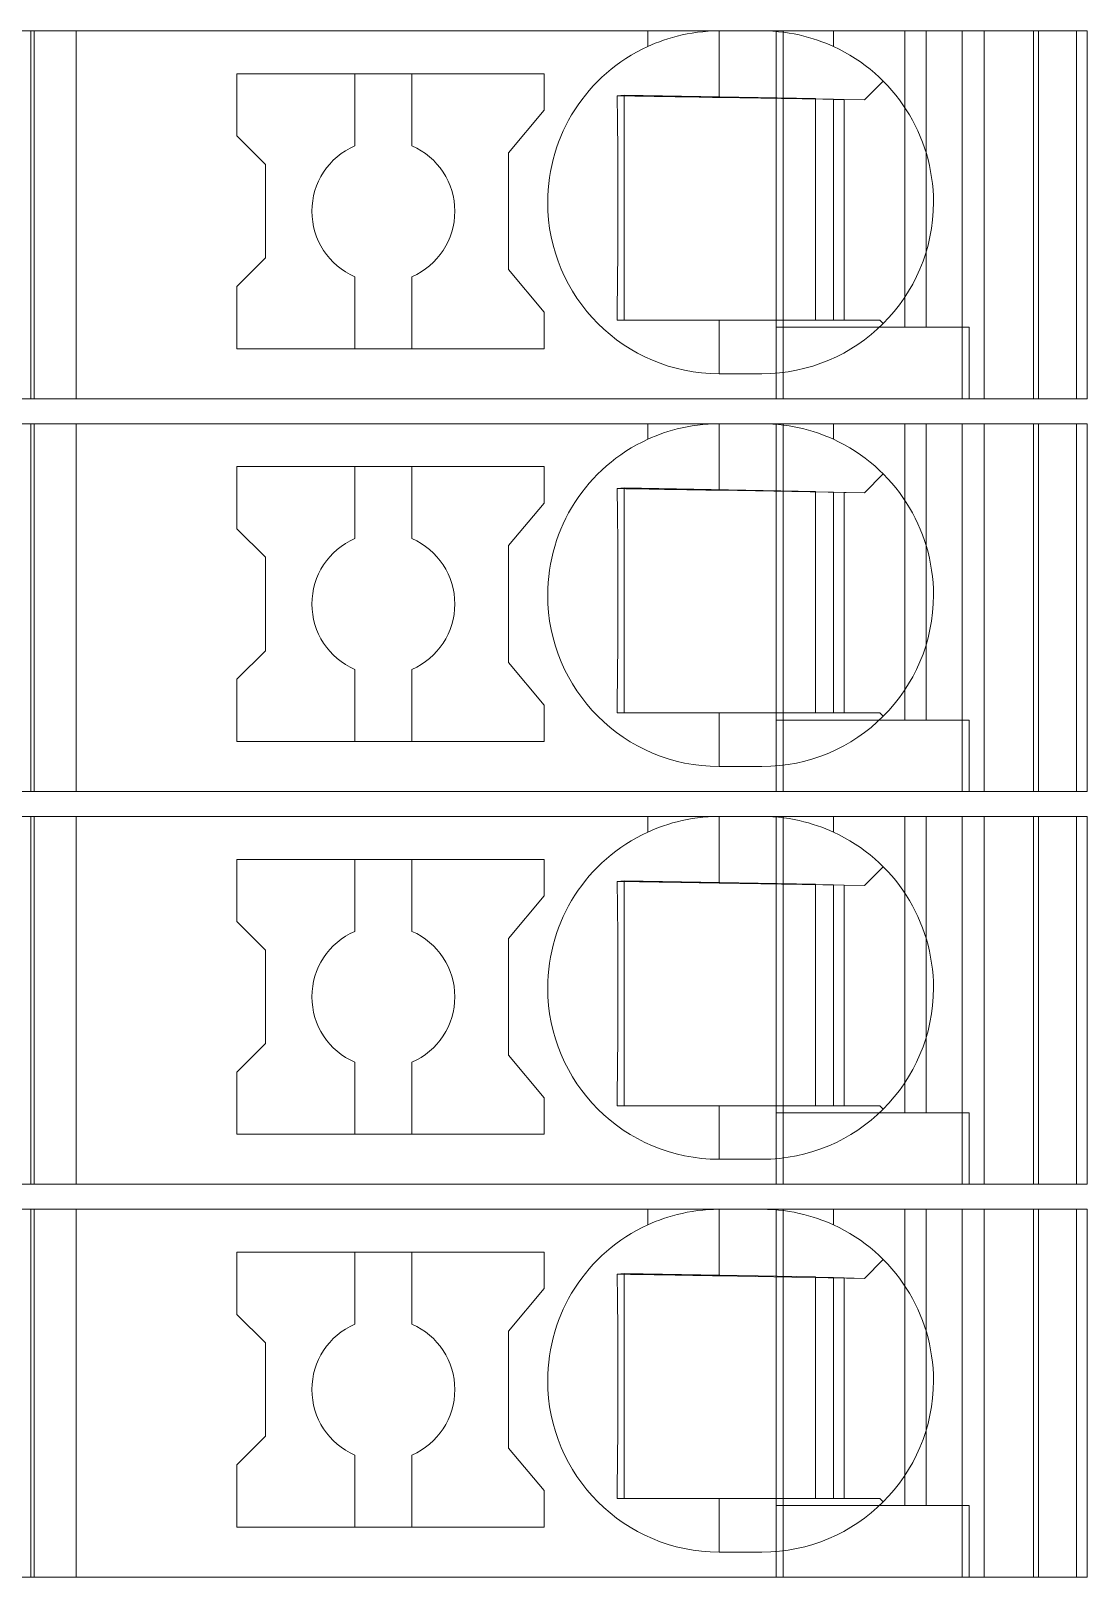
# Model space of a CAD drawing. Header units: millimetres. Extents: x 0 to 1680, y 0 to 1188.
# Drawn here: x 954.37 to 969.15, y 540.35 to 562 of the extents above; entities that cross this region are included whole.
import ezdxf
from ezdxf.enums import TextEntityAlignment as Align

# ---------------------------------------------------------------- set-up
doc = ezdxf.new("R2010")
doc.units = ezdxf.units.MM
for name, color, linetype, lineweight in [('EPLAN309', 5, 'Continuous', 5), ('EPLAN493', 5, 'Continuous', 5), ('MAIN-1', 7, 'Continuous', 5), ('MAIN-2', 7, 'Continuous', 5)]:
    doc.layers.add(name, color=color, linetype=linetype, lineweight=lineweight)
doc.styles.add('Tahoma', font='')
doc.styles.get('Tahoma').set_extended_font_data('Tahoma')

# ---------------------------------------------------------------- blocks, each defined once
blk = doc.blocks.new('EPLSYM_LibrarySPECIAL_Symbol12_Variant0_Placement8_11')
at = {"layer": 'EPLAN309', "lineweight": 13, "ltscale": 16}
blk.add_lwpolyline([(0, -5.15), (68.15, -5.15), (68.15, 0), (0, 0)], close=True, dxfattribs=at)
at = {"layer": 'EPLAN493', "color": 5, "style": 'Tahoma'}
blk.add_attdef('17_20450', text='', height=2.3478, dxfattribs=at).set_placement((0, -21.83478), align=Align.MIDDLE_RIGHT)
blk = doc.blocks.new('EPLSYM_LibrarySPECIAL_Symbol12_Variant0_Placement8_12')
at = {"layer": 'EPLAN309', "lineweight": 13, "ltscale": 16}
blk.add_lwpolyline([(0, -5.15), (68.15, -5.15), (68.15, 0), (0, 0)], close=True, dxfattribs=at)
at = {"layer": 'EPLAN493', "color": 5, "style": 'Tahoma'}
blk.add_attdef('17_20450', text='', height=2.3478, dxfattribs=at).set_placement((0, -21.83478), align=Align.MIDDLE_RIGHT)
blk = doc.blocks.new('EPLSYM_LibrarySPECIAL_Symbol12_Variant0_Placement8_13')
at = {"layer": 'EPLAN309', "lineweight": 13, "ltscale": 16}
blk.add_lwpolyline([(0, -5.15), (68.15, -5.15), (68.15, 0), (0, 0)], close=True, dxfattribs=at)
at = {"layer": 'EPLAN493', "color": 5, "style": 'Tahoma'}
blk.add_attdef('17_20450', text='', height=2.3478, dxfattribs=at).set_placement((0, -21.83478), align=Align.MIDDLE_RIGHT)
blk = doc.blocks.new('EPLSYM_LibrarySPECIAL_Symbol12_Variant0_Placement8_14')
at = {"layer": 'EPLAN309', "lineweight": 13, "ltscale": 16}
blk.add_lwpolyline([(0, -5.15), (68.15, -5.15), (68.15, 0), (0, 0)], close=True, dxfattribs=at)
at = {"layer": 'EPLAN493', "color": 5, "style": 'Tahoma'}
blk.add_attdef('17_20450', text='', height=2.3478, dxfattribs=at).set_placement((0, -21.83478), align=Align.MIDDLE_RIGHT)

msp = doc.modelspace()

# ---------------------------------------------------------------- linework, layer by layer
at = {"layer": 'MAIN-1'}
for p, q in [((955, 562), (954.367, 562)), ((954.367, 556.85), (954.367, 562)), ((955, 562), (963, 562)), ((955, 556.85), (955, 562)), ((963, 562), (964, 562)), ((963, 561.782), (963, 562)), ((963.106, 561.827), (963.052, 561.805)), ((963.163, 561.849), (963.106, 561.827)), ((963.222, 561.87), (963.163, 561.849)), ((963.283, 561.89), (963.222, 561.87)), ((963.347, 561.909), (963.283, 561.89)), ((963.413, 561.927), (963.347, 561.909)), ((963.481, 561.943), (963.413, 561.927)), ((963.551, 561.958), (963.481, 561.943)), ((963.622, 561.97), (963.551, 561.958)), ((963.696, 561.981), (963.622, 561.97)), ((963.771, 561.989), (963.696, 561.981)), ((963.847, 561.995), (963.771, 561.989)), ((963.923, 561.999), (963.847, 561.995)), ((964, 562), (963.923, 561.999)), ((964, 561.068), (964, 562)), ((964, 562), (964.6, 562)), ((964.6, 562), (964.677, 561.999)), ((965.6, 562), (964.6, 562)), ((964.677, 561.999), (964.753, 561.995)), ((964.753, 561.995), (964.829, 561.989)), ((964.829, 561.989), (964.904, 561.981)), ((964.904, 561.981), (964.978, 561.97)), ((964.978, 561.97), (965.049, 561.958)), ((965.049, 561.958), (965.119, 561.943)), ((965.119, 561.943), (965.187, 561.927)), ((965.187, 561.927), (965.253, 561.909)), ((965.253, 561.909), (965.317, 561.89)), ((965.317, 561.89), (965.378, 561.87)), ((965.378, 561.87), (965.437, 561.849)), ((965.437, 561.849), (965.494, 561.827)), ((965.494, 561.827), (965.548, 561.805)), ((965.6, 562), (969, 562)), ((965.6, 561.782), (965.6, 562)), ((969, 556.85), (969, 562)), ((963.052, 561.805), (963, 561.782)), ((965.548, 561.805), (965.6, 561.782)), ((957.25, 561.4), (957.25, 560.529)), ((957.25, 561.4), (961.55, 561.4)), ((958.9, 561.4), (958.9, 560.392)), ((959.7, 560.392), (959.7, 561.4)), ((961.55, 560.889), (961.55, 561.4)), ((966.033, 561.033), (966.297, 561.297)), ((962.574, 561.092), (962.574, 561.022)), ((962.635, 561.091), (962.574, 561.092)), ((962.574, 561.022), (962.575, 560.95)), ((962.696, 561.09), (962.635, 561.091)), ((962.671, 561.091), (962.671, 557.95)), ((962.759, 561.089), (962.696, 561.09)), ((962.822, 561.088), (962.759, 561.089)), ((962.887, 561.087), (962.822, 561.088)), ((962.953, 561.086), (962.887, 561.087)), ((963.021, 561.085), (962.953, 561.086)), ((963.09, 561.084), (963.021, 561.085)), ((963.16, 561.082), (963.09, 561.084)), ((963.233, 561.081), (963.16, 561.082)), ((963.307, 561.08), (963.233, 561.081)), ((963.385, 561.079), (963.307, 561.08)), ((963.464, 561.077), (963.385, 561.079)), ((963.547, 561.076), (963.464, 561.077)), ((963.632, 561.075), (963.547, 561.076)), ((963.72, 561.073), (963.632, 561.075)), ((963.812, 561.071), (963.72, 561.073)), ((963.905, 561.07), (963.812, 561.071)), ((964, 561.068), (963.905, 561.07)), ((964, 561.068), (966.033, 561.033)), ((965.35, 561.045), (965.35, 557.95)), ((965.6, 557.95), (965.6, 561.04)), ((965.75, 561.038), (965.75, 557.95)), ((961.05, 560.293), (961.55, 560.889)), ((962.575, 560.95), (962.576, 560.877)), ((962.576, 560.877), (962.577, 560.803)), ((962.577, 560.803), (962.577, 560.727)), ((957.65, 560.129), (957.25, 560.529)), ((962.577, 560.727), (962.578, 560.649)), ((962.578, 560.649), (962.579, 560.57)), ((962.579, 560.57), (962.58, 560.488)), ((962.58, 560.488), (962.58, 560.404)), ((962.58, 560.404), (962.581, 560.317)), ((962.581, 560.317), (962.581, 560.226)), ((957.65, 560.129), (957.65, 558.821)), ((961.05, 560.293), (961.05, 558.657)), ((962.581, 560.226), (962.582, 560.132)), ((962.582, 560.132), (962.582, 560.034)), ((962.582, 560.034), (962.583, 559.931)), ((962.583, 559.931), (962.583, 559.824)), ((962.583, 559.824), (962.583, 559.713)), ((962.583, 559.713), (962.583, 559.6)), ((962.583, 559.6), (962.583, 559.479)), ((962.583, 559.479), (962.583, 559.361)), ((962.583, 559.247), (962.582, 559.138)), ((962.583, 559.361), (962.583, 559.247)), ((962.582, 559.034), (962.581, 558.934)), ((962.582, 559.138), (962.582, 559.034)), ((957.65, 558.821), (957.25, 558.421)), ((962.581, 558.839), (962.58, 558.748)), ((962.581, 558.934), (962.581, 558.839)), ((961.05, 558.657), (961.55, 558.061)), ((962.579, 558.659), (962.578, 558.573)), ((962.578, 558.573), (962.578, 558.49)), ((962.58, 558.748), (962.579, 558.659)), ((957.25, 558.421), (957.25, 557.55)), ((958.9, 558.558), (958.9, 557.55)), ((959.7, 558.558), (959.7, 557.55)), ((962.577, 558.408), (962.576, 558.329)), ((962.578, 558.49), (962.577, 558.408)), ((962.575, 558.25), (962.574, 558.174)), ((962.574, 558.174), (962.574, 558.098)), ((962.576, 558.329), (962.575, 558.25)), ((961.55, 557.55), (961.55, 558.061)), ((962.573, 558.024), (962.572, 557.95)), ((962.572, 557.95), (962.633, 557.95)), ((962.574, 558.098), (962.573, 558.024)), ((962.633, 557.95), (962.695, 557.95)), ((962.695, 557.95), (962.759, 557.95)), ((962.759, 557.95), (962.823, 557.95)), ((962.823, 557.95), (962.889, 557.95)), ((962.889, 557.95), (962.955, 557.95)), ((962.955, 557.95), (963.024, 557.95)), ((963.024, 557.95), (963.093, 557.95)), ((963.093, 557.95), (963.165, 557.95)), ((963.165, 557.95), (963.239, 557.95)), ((963.239, 557.95), (963.314, 557.95)), ((963.314, 557.95), (963.392, 557.95)), ((963.392, 557.95), (963.472, 557.95)), ((963.472, 557.95), (963.555, 557.95)), ((963.555, 557.95), (963.64, 557.95)), ((963.64, 557.95), (963.727, 557.95)), ((963.727, 557.95), (963.817, 557.95)), ((963.817, 557.95), (963.908, 557.95)), ((963.908, 557.95), (964, 557.95)), ((964, 557.95), (964, 557.2)), ((964, 557.95), (966.25, 557.95)), ((966.297, 557.903), (966.25, 557.95)), ((961.55, 557.55), (957.25, 557.55)), ((964.6, 557.2), (964, 557.2)), ((955, 556.85), (954.367, 556.85)), ((955, 556.85), (969, 556.85)), ((967.5, 556.85), (967.5, 556.85)), ((955, 556.5), (954.367, 556.5)), ((954.367, 551.35), (954.367, 556.5)), ((955, 556.5), (963, 556.5)), ((955, 551.35), (955, 556.5)), ((963, 556.5), (964, 556.5)), ((963, 556.282), (963, 556.5)), ((963.347, 556.409), (963.283, 556.39)), ((963.413, 556.427), (963.347, 556.409)), ((963.481, 556.443), (963.413, 556.427)), ((963.551, 556.458), (963.481, 556.443)), ((963.622, 556.47), (963.551, 556.458)), ((963.696, 556.481), (963.622, 556.47)), ((963.771, 556.489), (963.696, 556.481)), ((963.847, 556.495), (963.771, 556.489)), ((963.923, 556.499), (963.847, 556.495)), ((964, 556.5), (963.923, 556.499)), ((964, 555.568), (964, 556.5)), ((964, 556.5), (964.6, 556.5)), ((964.6, 556.5), (964.677, 556.499)), ((965.6, 556.5), (964.6, 556.5)), ((964.677, 556.499), (964.753, 556.495)), ((964.753, 556.495), (964.829, 556.489)), ((964.829, 556.489), (964.904, 556.481)), ((964.904, 556.481), (964.978, 556.47)), ((964.978, 556.47), (965.049, 556.458)), ((965.049, 556.458), (965.119, 556.443)), ((965.119, 556.443), (965.187, 556.427)), ((965.187, 556.427), (965.253, 556.409)), ((965.253, 556.409), (965.317, 556.39)), ((965.6, 556.5), (969, 556.5)), ((965.6, 556.282), (965.6, 556.5)), ((969, 551.35), (969, 556.5)), ((963.052, 556.305), (963, 556.282)), ((963.106, 556.327), (963.052, 556.305)), ((963.163, 556.349), (963.106, 556.327)), ((963.222, 556.37), (963.163, 556.349)), ((963.283, 556.39), (963.222, 556.37)), ((965.317, 556.39), (965.378, 556.37)), ((965.378, 556.37), (965.437, 556.349)), ((965.437, 556.349), (965.494, 556.327)), ((965.494, 556.327), (965.548, 556.305)), ((965.548, 556.305), (965.6, 556.282)), ((957.25, 555.9), (957.25, 555.029)), ((957.25, 555.9), (961.55, 555.9)), ((958.9, 555.9), (958.9, 554.892)), ((959.7, 554.892), (959.7, 555.9)), ((961.55, 555.389), (961.55, 555.9)), ((966.033, 555.533), (966.297, 555.797)), ((962.574, 555.592), (962.574, 555.522)), ((962.635, 555.591), (962.574, 555.592)), ((962.696, 555.59), (962.635, 555.591)), ((962.671, 555.591), (962.671, 552.45)), ((962.759, 555.589), (962.696, 555.59)), ((962.822, 555.588), (962.759, 555.589)), ((962.887, 555.587), (962.822, 555.588)), ((962.953, 555.586), (962.887, 555.587)), ((963.021, 555.585), (962.953, 555.586)), ((963.09, 555.584), (963.021, 555.585)), ((963.16, 555.582), (963.09, 555.584)), ((963.233, 555.581), (963.16, 555.582)), ((963.307, 555.58), (963.233, 555.581)), ((963.385, 555.579), (963.307, 555.58)), ((963.464, 555.577), (963.385, 555.579)), ((963.547, 555.576), (963.464, 555.577)), ((963.632, 555.575), (963.547, 555.576)), ((963.72, 555.573), (963.632, 555.575)), ((963.812, 555.571), (963.72, 555.573)), ((963.905, 555.57), (963.812, 555.571)), ((964, 555.568), (963.905, 555.57)), ((964, 555.568), (966.033, 555.533)), ((965.35, 555.545), (965.35, 552.45)), ((965.6, 552.45), (965.6, 555.54)), ((961.05, 554.793), (961.55, 555.389)), ((962.574, 555.522), (962.575, 555.45)), ((962.575, 555.45), (962.576, 555.377)), ((962.576, 555.377), (962.577, 555.303)), ((965.75, 555.538), (965.75, 552.45)), ((962.577, 555.303), (962.577, 555.227)), ((962.577, 555.227), (962.578, 555.149)), ((962.578, 555.149), (962.579, 555.07)), ((957.65, 554.629), (957.25, 555.029)), ((962.579, 555.07), (962.58, 554.988)), ((962.58, 554.988), (962.58, 554.904)), ((962.58, 554.904), (962.581, 554.817)), ((961.05, 554.793), (961.05, 553.157)), ((962.581, 554.817), (962.581, 554.726)), ((962.581, 554.726), (962.582, 554.632)), ((957.65, 554.629), (957.65, 553.321)), ((962.582, 554.632), (962.582, 554.534)), ((962.582, 554.534), (962.583, 554.431)), ((962.583, 554.431), (962.583, 554.324)), ((962.583, 554.324), (962.583, 554.213)), ((962.583, 554.213), (962.583, 554.1)), ((962.583, 554.1), (962.583, 553.979)), ((962.583, 553.979), (962.583, 553.861)), ((962.583, 553.861), (962.583, 553.747)), ((962.583, 553.747), (962.582, 553.638)), ((962.582, 553.638), (962.582, 553.534)), ((962.582, 553.534), (962.581, 553.434)), ((962.581, 553.434), (962.581, 553.339)), ((957.65, 553.321), (957.25, 552.921)), ((962.579, 553.159), (962.578, 553.073)), ((962.58, 553.248), (962.579, 553.159)), ((962.581, 553.339), (962.58, 553.248)), ((958.9, 553.058), (958.9, 552.05)), ((959.7, 553.058), (959.7, 552.05)), ((961.05, 553.157), (961.55, 552.561)), ((962.578, 552.99), (962.577, 552.908)), ((962.578, 553.073), (962.578, 552.99)), ((957.25, 552.921), (957.25, 552.05)), ((962.575, 552.75), (962.574, 552.674)), ((962.576, 552.829), (962.575, 552.75)), ((962.577, 552.908), (962.576, 552.829)), ((961.55, 552.05), (961.55, 552.561)), ((962.573, 552.524), (962.572, 552.45)), ((962.574, 552.598), (962.573, 552.524)), ((962.574, 552.674), (962.574, 552.598)), ((962.572, 552.45), (962.633, 552.45)), ((962.633, 552.45), (962.695, 552.45)), ((962.695, 552.45), (962.759, 552.45)), ((962.759, 552.45), (962.823, 552.45)), ((962.823, 552.45), (962.889, 552.45)), ((962.889, 552.45), (962.955, 552.45)), ((962.955, 552.45), (963.024, 552.45)), ((963.024, 552.45), (963.093, 552.45)), ((963.093, 552.45), (963.165, 552.45)), ((963.165, 552.45), (963.239, 552.45)), ((963.239, 552.45), (963.314, 552.45)), ((963.314, 552.45), (963.392, 552.45)), ((963.392, 552.45), (963.472, 552.45)), ((963.472, 552.45), (963.555, 552.45)), ((963.555, 552.45), (963.64, 552.45)), ((963.64, 552.45), (963.727, 552.45)), ((963.727, 552.45), (963.817, 552.45)), ((963.817, 552.45), (963.908, 552.45)), ((963.908, 552.45), (964, 552.45)), ((964, 552.45), (964, 551.7)), ((964, 552.45), (966.25, 552.45)), ((966.297, 552.403), (966.25, 552.45)), ((961.55, 552.05), (957.25, 552.05)), ((964.6, 551.7), (964, 551.7)), ((955, 551.35), (954.367, 551.35)), ((955, 551.35), (969, 551.35)), ((967.5, 551.35), (967.5, 551.35)), ((955, 551), (954.367, 551)), ((954.367, 545.85), (954.367, 551)), ((955, 551), (963, 551)), ((955, 545.85), (955, 551)), ((963, 551), (964, 551)), ((963, 550.782), (963, 551)), ((963.847, 550.995), (963.771, 550.989)), ((963.923, 550.999), (963.847, 550.995)), ((964, 551), (963.923, 550.999)), ((964, 550.068), (964, 551)), ((964, 551), (964.6, 551)), ((964.6, 551), (964.677, 550.999)), ((965.6, 551), (964.6, 551)), ((964.677, 550.999), (964.753, 550.995)), ((964.753, 550.995), (964.829, 550.989)), ((965.6, 551), (969, 551)), ((965.6, 550.782), (965.6, 551)), ((969, 545.85), (969, 551)), ((963.052, 550.805), (963, 550.782)), ((963.106, 550.827), (963.052, 550.805)), ((963.163, 550.849), (963.106, 550.827)), ((963.222, 550.87), (963.163, 550.849)), ((963.283, 550.89), (963.222, 550.87)), ((963.347, 550.909), (963.283, 550.89)), ((963.413, 550.927), (963.347, 550.909)), ((963.481, 550.943), (963.413, 550.927)), ((963.551, 550.958), (963.481, 550.943)), ((963.622, 550.97), (963.551, 550.958)), ((963.696, 550.981), (963.622, 550.97)), ((963.771, 550.989), (963.696, 550.981)), ((964.829, 550.989), (964.904, 550.981)), ((964.904, 550.981), (964.978, 550.97)), ((964.978, 550.97), (965.049, 550.958)), ((965.049, 550.958), (965.119, 550.943)), ((965.119, 550.943), (965.187, 550.927)), ((965.187, 550.927), (965.253, 550.909)), ((965.253, 550.909), (965.317, 550.89)), ((965.317, 550.89), (965.378, 550.87)), ((965.378, 550.87), (965.437, 550.849)), ((965.437, 550.849), (965.494, 550.827)), ((965.494, 550.827), (965.548, 550.805)), ((965.548, 550.805), (965.6, 550.782)), ((957.25, 550.4), (957.25, 549.529)), ((957.25, 550.4), (961.55, 550.4)), ((958.9, 550.4), (958.9, 549.392)), ((959.7, 549.392), (959.7, 550.4)), ((961.55, 549.889), (961.55, 550.4)), ((966.033, 550.033), (966.297, 550.297)), ((962.574, 550.092), (962.574, 550.022)), ((962.635, 550.091), (962.574, 550.092)), ((962.574, 550.022), (962.575, 549.95)), ((962.575, 549.95), (962.576, 549.877)), ((962.696, 550.09), (962.635, 550.091)), ((962.671, 550.091), (962.671, 546.95)), ((962.759, 550.089), (962.696, 550.09)), ((962.822, 550.088), (962.759, 550.089)), ((962.887, 550.087), (962.822, 550.088)), ((962.953, 550.086), (962.887, 550.087)), ((963.021, 550.085), (962.953, 550.086)), ((963.09, 550.084), (963.021, 550.085)), ((963.16, 550.082), (963.09, 550.084)), ((963.233, 550.081), (963.16, 550.082)), ((963.307, 550.08), (963.233, 550.081)), ((963.385, 550.079), (963.307, 550.08)), ((963.464, 550.077), (963.385, 550.079)), ((963.547, 550.076), (963.464, 550.077)), ((963.632, 550.075), (963.547, 550.076)), ((963.72, 550.073), (963.632, 550.075)), ((963.812, 550.071), (963.72, 550.073)), ((963.905, 550.07), (963.812, 550.071)), ((964, 550.068), (963.905, 550.07)), ((964, 550.068), (966.033, 550.033)), ((965.35, 550.045), (965.35, 546.95)), ((965.6, 546.95), (965.6, 550.04)), ((965.75, 550.038), (965.75, 546.95)), ((961.05, 549.293), (961.55, 549.889)), ((962.576, 549.877), (962.577, 549.803)), ((962.577, 549.803), (962.577, 549.727)), ((962.577, 549.727), (962.578, 549.649)), ((957.65, 549.129), (957.25, 549.529)), ((962.578, 549.649), (962.579, 549.57)), ((962.579, 549.57), (962.58, 549.488)), ((962.58, 549.488), (962.58, 549.404)), ((961.05, 549.293), (961.05, 547.657)), ((962.58, 549.404), (962.581, 549.317)), ((962.581, 549.317), (962.581, 549.226)), ((957.65, 549.129), (957.65, 547.821)), ((962.581, 549.226), (962.582, 549.132)), ((962.582, 549.132), (962.582, 549.034)), ((962.582, 549.034), (962.583, 548.931)), ((962.583, 548.931), (962.583, 548.824)), ((962.583, 548.824), (962.583, 548.713)), ((962.583, 548.713), (962.583, 548.6)), ((962.583, 548.6), (962.583, 548.479)), ((962.583, 548.479), (962.583, 548.361)), ((962.583, 548.247), (962.582, 548.138)), ((962.583, 548.361), (962.583, 548.247)), ((962.582, 548.034), (962.581, 547.934)), ((962.582, 548.138), (962.582, 548.034)), ((957.65, 547.821), (957.25, 547.421)), ((962.58, 547.748), (962.579, 547.659)), ((962.581, 547.839), (962.58, 547.748)), ((962.581, 547.934), (962.581, 547.839)), ((958.9, 547.558), (958.9, 546.55)), ((959.7, 547.558), (959.7, 546.55)), ((961.05, 547.657), (961.55, 547.061)), ((962.579, 547.659), (962.578, 547.573)), ((962.578, 547.573), (962.578, 547.49)), ((957.25, 547.421), (957.25, 546.55)), ((962.576, 547.329), (962.575, 547.25)), ((962.577, 547.408), (962.576, 547.329)), ((962.578, 547.49), (962.577, 547.408)), ((962.574, 547.098), (962.573, 547.024)), ((962.575, 547.25), (962.574, 547.174)), ((962.574, 547.174), (962.574, 547.098)), ((961.55, 546.55), (961.55, 547.061)), ((962.573, 547.024), (962.572, 546.95)), ((962.572, 546.95), (962.633, 546.95)), ((962.633, 546.95), (962.695, 546.95)), ((962.695, 546.95), (962.759, 546.95)), ((962.759, 546.95), (962.823, 546.95)), ((962.823, 546.95), (962.889, 546.95)), ((962.889, 546.95), (962.955, 546.95)), ((962.955, 546.95), (963.024, 546.95)), ((963.024, 546.95), (963.093, 546.95)), ((963.093, 546.95), (963.165, 546.95)), ((963.165, 546.95), (963.239, 546.95)), ((963.239, 546.95), (963.314, 546.95)), ((963.314, 546.95), (963.392, 546.95)), ((963.392, 546.95), (963.472, 546.95)), ((963.472, 546.95), (963.555, 546.95)), ((963.555, 546.95), (963.64, 546.95)), ((963.64, 546.95), (963.727, 546.95)), ((963.727, 546.95), (963.817, 546.95)), ((963.817, 546.95), (963.908, 546.95)), ((963.908, 546.95), (964, 546.95)), ((964, 546.95), (964, 546.2)), ((964, 546.95), (966.25, 546.95)), ((966.297, 546.903), (966.25, 546.95)), ((961.55, 546.55), (957.25, 546.55)), ((964.6, 546.2), (964, 546.2)), ((955, 545.85), (954.367, 545.85)), ((955, 545.85), (969, 545.85)), ((967.5, 545.85), (967.5, 545.85)), ((955, 545.5), (954.367, 545.5)), ((954.367, 540.35), (954.367, 545.5)), ((955, 545.5), (963, 545.5)), ((955, 540.35), (955, 545.5)), ((963, 545.5), (964, 545.5)), ((963, 545.282), (963, 545.5)), ((963.222, 545.37), (963.163, 545.349)), ((963.283, 545.39), (963.222, 545.37)), ((963.347, 545.409), (963.283, 545.39)), ((963.413, 545.427), (963.347, 545.409)), ((963.481, 545.443), (963.413, 545.427)), ((963.551, 545.458), (963.481, 545.443)), ((963.622, 545.47), (963.551, 545.458)), ((963.696, 545.481), (963.622, 545.47)), ((963.771, 545.489), (963.696, 545.481)), ((963.847, 545.495), (963.771, 545.489)), ((963.923, 545.499), (963.847, 545.495)), ((964, 545.5), (963.923, 545.499)), ((964, 544.568), (964, 545.5)), ((964, 545.5), (964.6, 545.5)), ((964.6, 545.5), (964.677, 545.499)), ((965.6, 545.5), (964.6, 545.5)), ((964.677, 545.499), (964.753, 545.495)), ((964.753, 545.495), (964.829, 545.489)), ((964.829, 545.489), (964.904, 545.481)), ((964.904, 545.481), (964.978, 545.47)), ((964.978, 545.47), (965.049, 545.458)), ((965.049, 545.458), (965.119, 545.443)), ((965.119, 545.443), (965.187, 545.427)), ((965.187, 545.427), (965.253, 545.409)), ((965.253, 545.409), (965.317, 545.39)), ((965.317, 545.39), (965.378, 545.37)), ((965.378, 545.37), (965.437, 545.349)), ((965.6, 545.5), (969, 545.5)), ((965.6, 545.282), (965.6, 545.5)), ((969, 540.35), (969, 545.5)), ((963.052, 545.305), (963, 545.282)), ((963.106, 545.327), (963.052, 545.305)), ((963.163, 545.349), (963.106, 545.327)), ((965.437, 545.349), (965.494, 545.327)), ((965.494, 545.327), (965.548, 545.305)), ((965.548, 545.305), (965.6, 545.282)), ((957.25, 544.9), (957.25, 544.029)), ((957.25, 544.9), (961.55, 544.9)), ((958.9, 544.9), (958.9, 543.892)), ((959.7, 543.892), (959.7, 544.9)), ((961.55, 544.389), (961.55, 544.9)), ((966.033, 544.533), (966.297, 544.797)), ((962.574, 544.592), (962.574, 544.522)), ((962.635, 544.591), (962.574, 544.592)), ((962.574, 544.522), (962.575, 544.45)), ((962.696, 544.59), (962.635, 544.591)), ((962.671, 544.591), (962.671, 541.45)), ((962.759, 544.589), (962.696, 544.59)), ((962.822, 544.588), (962.759, 544.589)), ((962.887, 544.587), (962.822, 544.588)), ((962.953, 544.586), (962.887, 544.587)), ((963.021, 544.585), (962.953, 544.586)), ((963.09, 544.584), (963.021, 544.585)), ((963.16, 544.582), (963.09, 544.584)), ((963.233, 544.581), (963.16, 544.582)), ((963.307, 544.58), (963.233, 544.581)), ((963.385, 544.579), (963.307, 544.58)), ((963.464, 544.577), (963.385, 544.579)), ((963.547, 544.576), (963.464, 544.577)), ((963.632, 544.575), (963.547, 544.576)), ((963.72, 544.573), (963.632, 544.575)), ((963.812, 544.571), (963.72, 544.573)), ((963.905, 544.57), (963.812, 544.571)), ((964, 544.568), (963.905, 544.57)), ((964, 544.568), (966.033, 544.533)), ((965.35, 544.545), (965.35, 541.45)), ((965.6, 541.45), (965.6, 544.54)), ((965.75, 544.538), (965.75, 541.45)), ((961.05, 543.793), (961.55, 544.389)), ((962.575, 544.45), (962.576, 544.377)), ((962.576, 544.377), (962.577, 544.303)), ((962.577, 544.303), (962.577, 544.227)), ((962.577, 544.227), (962.578, 544.149)), ((962.578, 544.149), (962.579, 544.07)), ((962.579, 544.07), (962.58, 543.988)), ((957.65, 543.629), (957.25, 544.029)), ((962.58, 543.988), (962.58, 543.904)), ((962.58, 543.904), (962.581, 543.817)), ((961.05, 543.793), (961.05, 542.157)), ((962.581, 543.817), (962.581, 543.726)), ((962.581, 543.726), (962.582, 543.632)), ((962.582, 543.632), (962.582, 543.534)), ((957.65, 543.629), (957.65, 542.321)), ((962.582, 543.534), (962.583, 543.431)), ((962.583, 543.431), (962.583, 543.324)), ((962.583, 543.324), (962.583, 543.213)), ((962.583, 543.213), (962.583, 543.1)), ((962.583, 543.1), (962.583, 542.979)), ((962.583, 542.979), (962.583, 542.861)), ((962.583, 542.861), (962.583, 542.747)), ((962.583, 542.747), (962.582, 542.638)), ((962.582, 542.638), (962.582, 542.534)), ((962.581, 542.339), (962.58, 542.248)), ((962.582, 542.534), (962.581, 542.434)), ((962.581, 542.434), (962.581, 542.339)), ((957.65, 542.321), (957.25, 541.921)), ((961.05, 542.157), (961.55, 541.561)), ((962.579, 542.159), (962.578, 542.073)), ((962.58, 542.248), (962.579, 542.159)), ((957.25, 541.921), (957.25, 541.05)), ((958.9, 542.058), (958.9, 541.05)), ((959.7, 542.058), (959.7, 541.05)), ((962.577, 541.908), (962.576, 541.829)), ((962.578, 541.99), (962.577, 541.908)), ((962.578, 542.073), (962.578, 541.99)), ((962.575, 541.75), (962.574, 541.674)), ((962.576, 541.829), (962.575, 541.75)), ((961.55, 541.05), (961.55, 541.561)), ((962.573, 541.524), (962.572, 541.45)), ((962.574, 541.598), (962.573, 541.524)), ((962.574, 541.674), (962.574, 541.598)), ((962.572, 541.45), (962.633, 541.45)), ((962.633, 541.45), (962.695, 541.45)), ((962.695, 541.45), (962.759, 541.45)), ((962.759, 541.45), (962.823, 541.45)), ((962.823, 541.45), (962.889, 541.45)), ((962.889, 541.45), (962.955, 541.45)), ((962.955, 541.45), (963.024, 541.45)), ((963.024, 541.45), (963.093, 541.45)), ((963.093, 541.45), (963.165, 541.45)), ((963.165, 541.45), (963.239, 541.45)), ((963.239, 541.45), (963.314, 541.45)), ((963.314, 541.45), (963.392, 541.45)), ((963.392, 541.45), (963.472, 541.45)), ((963.472, 541.45), (963.555, 541.45)), ((963.555, 541.45), (963.64, 541.45)), ((963.64, 541.45), (963.727, 541.45)), ((963.727, 541.45), (963.817, 541.45)), ((963.817, 541.45), (963.908, 541.45)), ((963.908, 541.45), (964, 541.45)), ((964, 541.45), (964, 540.7)), ((964, 541.45), (966.25, 541.45)), ((966.297, 541.403), (966.25, 541.45)), ((961.55, 541.05), (957.25, 541.05)), ((964.6, 540.7), (964, 540.7)), ((955, 540.35), (954.367, 540.35)), ((955, 540.35), (969, 540.35)), ((967.5, 540.35), (967.5, 540.35))]:
    msp.add_line(p, q, dxfattribs=at)
for centre, radius, start, end in [((964, 559.6), 2.4, 114.6244, 180), ((964.6, 559.6), 2.4, 0, 65.3756), ((959.3, 559.475), 1, 113.5782, 180), ((959.3, 559.475), 1, 0, 66.4218), ((959.3, 559.475), 1, 180, 246.4218), ((959.3, 559.475), 1, 293.5782, 0), ((964, 559.6), 2.4, 180, 270), ((964.6, 559.6), 2.4, 270, 0), ((964, 554.1), 2.4, 114.6244, 180), ((964.6, 554.1), 2.4, 0, 65.3756), ((959.3, 553.975), 1, 113.5782, 180), ((959.3, 553.975), 1, 0, 66.4218), ((964, 554.1), 2.4, 180, 270), ((964.6, 554.1), 2.4, 270, 0), ((959.3, 553.975), 1, 180, 246.4218), ((959.3, 553.975), 1, 293.5782, 0), ((964, 548.6), 2.4, 114.6244, 180), ((964.6, 548.6), 2.4, 0, 65.3756), ((959.3, 548.475), 1, 113.5782, 180), ((959.3, 548.475), 1, 0, 66.4218), ((959.3, 548.475), 1, 180, 246.4218), ((959.3, 548.475), 1, 293.5782, 0), ((964, 548.6), 2.4, 180, 270), ((964.6, 548.6), 2.4, 270, 0), ((964, 543.1), 2.4, 114.6244, 180), ((964.6, 543.1), 2.4, 0, 65.3756), ((959.3, 542.975), 1, 113.5782, 180), ((959.3, 542.975), 1, 0, 66.4218), ((964, 543.1), 2.4, 180, 270), ((964.6, 543.1), 2.4, 270, 0), ((959.3, 542.975), 1, 180, 246.4218), ((959.3, 542.975), 1, 293.5782, 0)]:
    msp.add_arc(centre, radius, start, end, dxfattribs=at)
at = {"layer": 'MAIN-2'}
for p, q in [((954.414, 562), (954.414, 556.85)), ((964.8, 562), (964.8, 556.85)), ((964.898, 562), (964.898, 556.85)), ((966.6, 562), (966.6, 557.85)), ((966.9, 557.85), (966.9, 562)), ((967.4, 562), (967.4, 556.85)), ((967.709, 556.85), (967.709, 562)), ((968.4, 556.85), (968.4, 562)), ((968.47, 562), (968.47, 556.85)), ((962.671, 561.1), (962.574, 561.092)), ((962.671, 561.1), (962.671, 561.091)), ((965.35, 561.053), (962.671, 561.1)), ((965.35, 561.048), (965.35, 561.053)), ((965.6, 561.043), (965.35, 561.048)), ((965.35, 561.048), (965.35, 561.045)), ((965.6, 561.043), (965.6, 561.042)), ((965.75, 561.039), (965.6, 561.042)), ((965.6, 561.04), (965.6, 561.042)), ((965.75, 561.038), (965.75, 561.039)), ((965.75, 561.038), (966.033, 561.033)), ((965.75, 561.038), (965.75, 561.038)), ((965.35, 557.95), (965.35, 557.95)), ((965.6, 557.95), (965.6, 557.95)), ((964.8, 557.85), (967.5, 557.85)), ((966.297, 557.903), (966.297, 557.903)), ((967.5, 556.85), (967.5, 557.85)), ((954.414, 556.5), (954.414, 551.35)), ((964.8, 556.5), (964.8, 551.35)), ((964.898, 556.5), (964.898, 551.35)), ((966.6, 556.5), (966.6, 552.35)), ((966.9, 552.35), (966.9, 556.5)), ((967.4, 556.5), (967.4, 551.35)), ((967.709, 551.35), (967.709, 556.5)), ((968.4, 551.35), (968.4, 556.5)), ((968.47, 556.5), (968.47, 551.35)), ((962.671, 555.6), (962.574, 555.592)), ((962.671, 555.6), (962.671, 555.591)), ((965.35, 555.553), (962.671, 555.6)), ((965.35, 555.548), (965.35, 555.553)), ((965.6, 555.543), (965.35, 555.548)), ((965.35, 555.548), (965.35, 555.545)), ((965.6, 555.543), (965.6, 555.542)), ((965.75, 555.539), (965.6, 555.542)), ((965.6, 555.54), (965.6, 555.542)), ((965.75, 555.538), (965.75, 555.539)), ((965.75, 555.538), (966.033, 555.533)), ((965.75, 555.538), (965.75, 555.538)), ((964.8, 552.35), (967.5, 552.35)), ((965.35, 552.45), (965.35, 552.45)), ((965.6, 552.45), (965.6, 552.45)), ((966.297, 552.403), (966.297, 552.403)), ((967.5, 551.35), (967.5, 552.35)), ((954.414, 551), (954.414, 545.85)), ((964.8, 551), (964.8, 545.85)), ((964.898, 551), (964.898, 545.85)), ((966.6, 551), (966.6, 546.85)), ((966.9, 546.85), (966.9, 551)), ((967.4, 551), (967.4, 545.85)), ((967.709, 545.85), (967.709, 551)), ((968.4, 545.85), (968.4, 551)), ((968.47, 551), (968.47, 545.85)), ((962.671, 550.1), (962.574, 550.092)), ((962.671, 550.1), (962.671, 550.091)), ((965.35, 550.053), (962.671, 550.1)), ((965.35, 550.048), (965.35, 550.053)), ((965.6, 550.043), (965.35, 550.048)), ((965.35, 550.048), (965.35, 550.045)), ((965.6, 550.043), (965.6, 550.042)), ((965.75, 550.039), (965.6, 550.042)), ((965.6, 550.04), (965.6, 550.042)), ((965.75, 550.038), (965.75, 550.039)), ((965.75, 550.038), (966.033, 550.033)), ((965.75, 550.038), (965.75, 550.038)), ((965.35, 546.95), (965.35, 546.95)), ((965.6, 546.95), (965.6, 546.95)), ((966.297, 546.903), (966.297, 546.903)), ((964.8, 546.85), (967.5, 546.85)), ((967.5, 545.85), (967.5, 546.85)), ((954.414, 545.5), (954.414, 540.35)), ((964.8, 545.5), (964.8, 540.35)), ((964.898, 545.5), (964.898, 540.35)), ((966.6, 545.5), (966.6, 541.35)), ((966.9, 541.35), (966.9, 545.5)), ((967.4, 545.5), (967.4, 540.35)), ((967.709, 540.35), (967.709, 545.5)), ((968.4, 540.35), (968.4, 545.5)), ((968.47, 545.5), (968.47, 540.35)), ((962.671, 544.6), (962.574, 544.592)), ((962.671, 544.6), (962.671, 544.591)), ((965.35, 544.553), (962.671, 544.6)), ((965.35, 544.548), (965.35, 544.553)), ((965.6, 544.543), (965.35, 544.548)), ((965.35, 544.548), (965.35, 544.545)), ((965.6, 544.543), (965.6, 544.542)), ((965.75, 544.539), (965.6, 544.542)), ((965.6, 544.54), (965.6, 544.542)), ((965.75, 544.538), (965.75, 544.539)), ((965.75, 544.538), (966.033, 544.533)), ((965.75, 544.538), (965.75, 544.538)), ((964.8, 541.35), (967.5, 541.35)), ((965.35, 541.45), (965.35, 541.45)), ((965.6, 541.45), (965.6, 541.45)), ((966.297, 541.403), (966.297, 541.403)), ((967.5, 540.35), (967.5, 541.35))]:
    msp.add_line(p, q, dxfattribs=at)

# ---------------------------------------------------------------- block references
for name, p in [('EPLSYM_LibrarySPECIAL_Symbol12_Variant0_Placement8_11', (901, 562)), ('EPLSYM_LibrarySPECIAL_Symbol12_Variant0_Placement8_12', (901, 556.5)), ('EPLSYM_LibrarySPECIAL_Symbol12_Variant0_Placement8_13', (901, 551)), ('EPLSYM_LibrarySPECIAL_Symbol12_Variant0_Placement8_14', (901, 545.5))]:
    msp.add_blockref(name, p)

doc.saveas('drawing.dxf')
